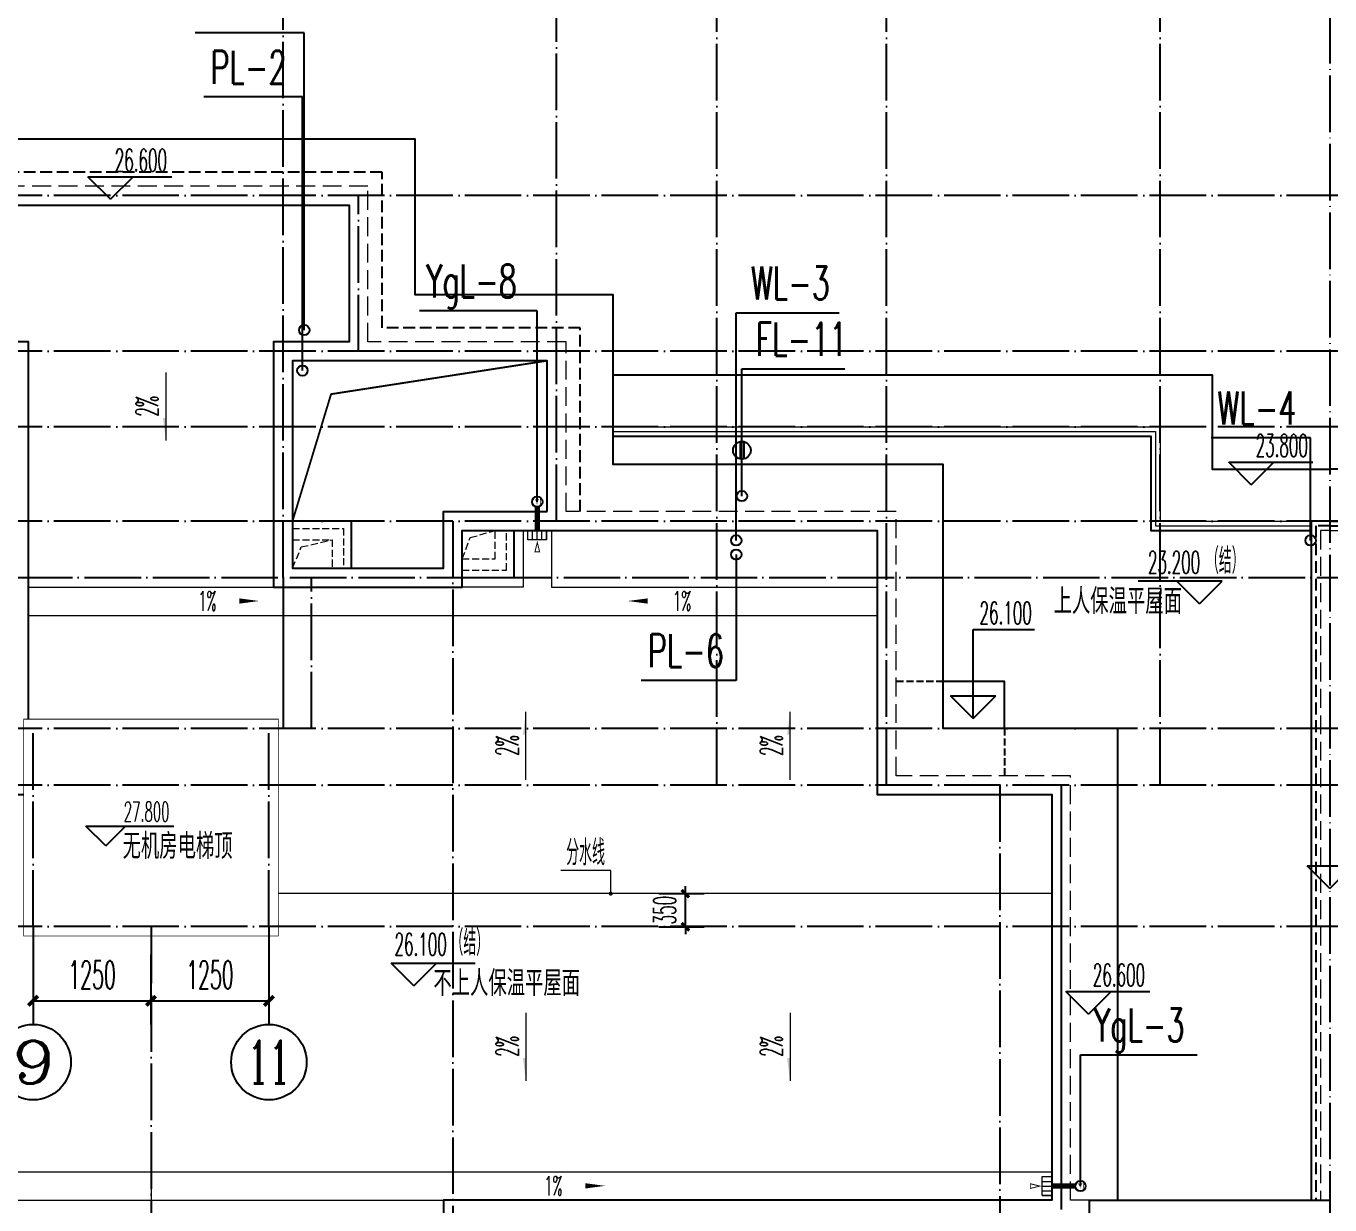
# Model space of a CAD drawing. Extents: x 27938 to 1507990, y 110129 to 923079.
# Drawn here: x 839092 to 852917, y 211257 to 223755 of the extents above; entities that cross this region are included whole.
import ezdxf
from ezdxf.enums import TextEntityAlignment as Align

# ---------------------------------------------------------------- set-up
doc = ezdxf.new("R2010")
doc.units = 0
doc.header["$LTSCALE"] = 1000
doc.header["$MEASUREMENT"] = 0
for name, pattern in [('#P_--_20B1_001_t3$0$DASH', [0.35, 0.25, -0.1]), ('$1$DASH', [0.35, 0.25, -0.1]), ('__DASH', [0.35, 0.25, -0.1]), ('DASH', [0.35, 0.25, -0.1]), ('DOTE', [2.42, 2, -0.2, 0.02, -0.2]), ('HIDDEN', [0.375, 0.25, -0.125])]:
    doc.linetypes.add(name, pattern=pattern)
for name, color, linetype in [('$RECOVER_210609100354-0', 7, 'Continuous'), ('----建筑底图', 8, 'Continuous'), ('AXIS', 3, 'Continuous'), ('AXIS_TEXT', 7, 'Continuous'), ('DIM_ELEV', 3, 'Continuous'), ('DIM_废水', 31, 'Continuous'), ('DIM_污水', 2, 'Continuous'), ('DIM_管井排水', 5, 'Continuous'), ('DIM_雨水', 4, 'Continuous'), ('DIM_餐饮排水', 31, 'Continuous'), ('DOTE', 1, 'Continuous'), ('EQUIP_雨水斗', 7, 'Continuous'), ('PIPE-雨水', 4, 'TG_Y'), ('PUB_TEXT', 4, 'Continuous'), ('ROOF', 4, 'Continuous'), ('STAIR', 2, 'Continuous'), ('VPIPE-凝结', 150, 'N'), ('VPIPE-废水', 31, 'Continuous'), ('VPIPE-污水', 2, 'W'), ('VPIPE-管井排水', 210, 'GF'), ('VPIPE-雨水', 4, 'Y'), ('VPIPE-餐饮排水', 41, 'P'), ('看线', 251, 'Continuous')]:
    doc.layers.add(name, color=color, linetype=linetype)
for name, color, linetype, lineweight in [('平面-分水线', 214, 'Continuous', 15), ('平面-排水沟', 86, 'Continuous', 15), ('平面-栏杆', 135, 'Continuous', 15), ('平面-看线', 45, 'Continuous', 15), ('线脚', 6, 'Continuous', 15)]:
    doc.layers.add(name, color=color, linetype=linetype, lineweight=lineweight)
doc.styles.add('_TCH_AXIS', font='COMPLEX', dxfattribs={"bigfont": 'GBCBIG'})
doc.styles.add('_TCH_DIM', font='SIMPLEX.shx', dxfattribs={"width": 0.7, "bigfont": 'GBCBIG.shx'})
doc.styles.add('_TCH_DIM_T3', font='SIMPLEX.shx', dxfattribs={"width": 0.494118, "bigfont": 'GBCBIG.shx'})
doc.styles.add('_TWT_SERIAL', font='SIMPLEX', dxfattribs={"width": 0.8, "height": 3.5, "bigfont": 'HZTXT'})
doc.styles.add('COMPLEX', font='COMPLEX')
doc.styles.add('DIM_FONT_T3', font='SIMPLEX', dxfattribs={"width": 0.705882, "bigfont": 'GBCBIG'})
doc.styles.get("Standard").update_dxf_attribs({"font": 'gbenor.shx', "bigfont": 'gbcbig.shx'})
doc.styles.add('TG_LINETYPE', font='SIMPLEX', dxfattribs={"width": 0.8, "height": 3, "bigfont": 'HZTXT'})
doc.linetypes.add('GF', pattern='A,3,-0.2,["GF",Standard,S=0.25,R=0,X=-0.1,Y=-0.115],-0.35', length=3.55)
doc.linetypes.add('N', pattern='A,3,-0.2,["N",Standard,S=0.25,R=0,X=-0.1,Y=-0.115],-0.2', length=3.4)
doc.linetypes.add('P', pattern='A,3,-0.2,["P",Standard,S=0.25,R=0,X=-0.1,Y=-0.115],-0.2', length=3.4)
doc.linetypes.add('TG_Y', pattern='A,2,-0.229,["Y",TG_LINETYPE,S=0.1,R=0,X=-0.229,Y=-0.15],0', length=2.229)
doc.linetypes.add('W', pattern='A,3,-0.2,["W",Standard,S=0.25,R=0,X=-0.1,Y=-0.115],-0.2', length=3.4)
doc.linetypes.add('Y', pattern='A,3,-0.2,["Y",Standard,S=0.25,R=0,X=-0.1,Y=-0.115],-0.2', length=3.4)
doc.dimstyles.new('_TCH_ARCH&&100', dxfattribs={"dimtxt": 297.5, "dimasz": 100, "dimexe": 250, "dimexo": 300, "dimgap": 126.25, "dimtad": 1, "dimdec": 0, "dimzin": 0, "dimdsep": 46, "dimtxsty": '_TCH_DIM_T3', "dimblk": 'ARCHTICK', "dimcen": 0.09, "dimclrt": 4, "dimazin": 2, "dimtfac": 1, "dimtdec": 0, "dimtix": 1, "dimtmove": 2, "dimatfit": 3, "dimfxl": 100, "dimtolj": 1, "dimtzin": 0, "dimarcsym": 0})
doc.dimstyles.new('_TCH_ARCH&&80', dxfattribs={"dimtxt": 238, "dimasz": 80, "dimexe": 200, "dimexo": 240, "dimgap": 101, "dimtad": 1, "dimdec": 0, "dimzin": 0, "dimdsep": 46, "dimtxsty": '_TCH_DIM_T3', "dimblk": 'ARCHTICK', "dimcen": 0.09, "dimclrt": 4, "dimazin": 2, "dimtfac": 1, "dimtdec": 0, "dimtix": 1, "dimtmove": 2, "dimatfit": 3, "dimfxl": 100, "dimtolj": 1, "dimtzin": 0, "dimarcsym": 0})

# ---------------------------------------------------------------- blocks, each defined once
blk = doc.blocks.new('DFSFSF')
at = {"layer": '平面-分水线'}
for p, q in [((697142, 775568), (697142, 775668)), ((697342, 775668), (697143, 775668)), ((697193, 775568), (697193, 775668)), ((697243, 775568), (697243, 775668)), ((697292, 775568), (697292, 775668)), ((697342, 775668), (697342, 775568)), ((697342, 775568), (697342, 775668)), ((697342, 775568), (697143, 775568))]:
    blk.add_line(p, q, dxfattribs=at)
blk = doc.blocks.new('DFGDGDGD')
at = {"layer": '平面-分水线', "const_width": 10}
blk.add_lwpolyline([(697268, 775441), (697243, 775541), (697218, 775441)], close=True, dxfattribs=at)
blk.add_blockref('DFSFSF', (0, 0))
blk = doc.blocks.new('GFGDGDR')
blk.add_lwpolyline([(434617, 218508), (435237, 218508), (435237, 218008)])
at = {"layer": '线脚', "color": 150, "linetype": '$1$DASH', "ltscale": 0.3}
for points in [[(434617, 218428), (435157, 218428), (435157, 218008)], [(434617, 218008), (434710, 218232), (435037, 218308)]]:
    blk.add_lwpolyline(points, dxfattribs=at)
blk.add_lwpolyline([(435037, 218008), (434617, 218008), (434617, 218308), (435037, 218308)], close=True, dxfattribs=at)
blk = doc.blocks.new('GDFGDGR')
blk.add_lwpolyline([(436416, 217907), (436967, 217907), (436967, 218407)])
at = {"layer": '线脚', "color": 150, "linetype": '$1$DASH', "ltscale": 0.3}
blk.add_lwpolyline([(436767, 218407), (436416, 218407), (436416, 218107), (436767, 218107)], close=True, dxfattribs=at)
for points in [[(436416, 217987), (436887, 217987), (436887, 218407)], [(436416, 218107), (436502, 218331), (436767, 218407)]]:
    blk.add_lwpolyline(points, dxfattribs=at)
blk = doc.blocks.new('_ArchTick')
at = {"color": 0, "linetype": 'ByBlock', "const_width": 0.4}
blk.add_lwpolyline([(-0.5, -0.5), (0.5, 0.5)], dxfattribs=at)
blk = doc.blocks.new('*D1327')
at = {"layer": 'Defpoints', "color": 0}
for p in [(31947, -24050), (32469, -24050), (31947, -24400)]:
    blk.add_point(p, dxfattribs=at)
at = {"layer": '平面-排水沟', "color": 0, "lineweight": -2}
for p, q in [((32187, -24050), (32669, -24050)), ((32469, -24050), (32469, -23970)), ((32469, -24400), (32469, -24050)), ((32187, -24400), (32669, -24400)), ((32469, -24400), (32469, -24480))]:
    blk.add_line(p, q, dxfattribs=at)
at = {"layer": '平面-排水沟', "color": 0, "lineweight": -2, "xscale": 80, "yscale": 80, "zscale": 80}
for p, rotation in [((32469, -24050), 270), ((32469, -24400), 90)]:
    blk.add_blockref('_ArchTick', p, dxfattribs=dict(at, rotation=rotation))
at = {"layer": '平面-排水沟', "color": 4, "insert": (32249, -24225), "char_height": 238, "attachment_point": 5, "rotation": 90, "style": '_TCH_DIM_T3'}
blk.add_mtext('\\A1;350', dxfattribs=at)
blk = doc.blocks.new('*D1330')
at = {"layer": 'AXIS', "color": 0, "lineweight": -2}
for p, q in [((25552, -24700), (25552, -25436)), ((26802, -24700), (26802, -25436)), ((25552, -25186), (26802, -25186))]:
    blk.add_line(p, q, dxfattribs=at)
at = {"layer": 'Defpoints', "color": 0}
for p in [(25552, -24400), (26802, -24400), (26802, -25186)]:
    blk.add_point(p, dxfattribs=at)
at = {"layer": 'AXIS', "color": 0, "lineweight": -2, "xscale": 100, "yscale": 100, "zscale": 100, "rotation": 180}
blk.add_blockref('_ArchTick', (25552, -25186), dxfattribs=at)
at = {"layer": 'AXIS', "color": 0, "lineweight": -2, "xscale": 100, "yscale": 100, "zscale": 100}
blk.add_blockref('_ArchTick', (26802, -25186), dxfattribs=at)
at = {"layer": 'AXIS', "color": 4, "insert": (26177, -24911), "char_height": 297.5, "attachment_point": 5, "style": '_TCH_DIM_T3'}
blk.add_mtext('\\A1;1250', dxfattribs=at)
blk = doc.blocks.new('*D1331')
at = {"layer": 'AXIS', "color": 0, "lineweight": -2}
for p, q in [((26802, -24700), (26802, -25436)), ((28052, -24700), (28052, -25436)), ((26802, -25186), (28052, -25186))]:
    blk.add_line(p, q, dxfattribs=at)
at = {"layer": 'Defpoints', "color": 0}
for p in [(26802, -24400), (28052, -24400), (28052, -25186)]:
    blk.add_point(p, dxfattribs=at)
at = {"layer": 'AXIS', "color": 0, "lineweight": -2, "xscale": 100, "yscale": 100, "zscale": 100, "rotation": 180}
blk.add_blockref('_ArchTick', (26802, -25186), dxfattribs=at)
at = {"layer": 'AXIS', "color": 0, "lineweight": -2, "xscale": 100, "yscale": 100, "zscale": 100}
blk.add_blockref('_ArchTick', (28052, -25186), dxfattribs=at)
at = {"layer": 'AXIS', "color": 4, "insert": (27427, -24911), "char_height": 297.5, "attachment_point": 5, "style": '_TCH_DIM_T3'}
blk.add_mtext('\\A1;1250', dxfattribs=at)
blk = doc.blocks.new('_AXISO')
at = {"color": 0}
blk.add_circle((0, 0), 0.5, dxfattribs=at)
at = {"layer": 'AXIS_TEXT', "color": 0, "style": 'COMPLEX', "width": 1.041667}
blk.add_attdef('A', text='', height=0.56, dxfattribs=at).set_placement((-0.25, -0.28), (0.25, -0.28), align=Align.FIT)
blk = doc.blocks.new('$TwtSys$00000139')
at = {"color": 7}
for p, q in [((-19, 92, 0), (-19, -92, 0)), ((19, 92, 0), (19, -92, 0))]:
    blk.add_line(p, q, dxfattribs=at)
blk.add_circle((0, 0, 0), 93.8)
blk = doc.blocks.new('A$C7FBD0C6F')
at = {"layer": '平面-排水沟'}
for points in [[(26959.9, -19246.4), (26959.9, -19006.4), (26927.9, -19006.4)], [(30777, -22123.7), (30777, -22363.7), (30745, -22363.7)], [(33578.5, -22123.7), (33578.5, -22363.7), (33546.5, -22363.7)], [(30777, -26033.3), (30777, -25793.3), (30745, -25793.3)], [(33578.5, -26033.3), (33578.5, -25793.3), (33546.5, -25793.3)]]:
    blk.add_hatch(color=8, dxfattribs=at).paths.add_polyline_path(points)
at = {"layer": '$RECOVER_210609100354-0', "color": 8, "const_width": 8}
blk.add_lwpolyline([(25452.5, -22199.8), (28152.5, -22199.8), (28152.5, -24499.8), (25452.5, -24499.8)], close=True, dxfattribs=at)
at = {"color": 8, "const_width": 20}
blk.add_lwpolyline([(28302.5, -20099.8), (28711.4, -18754.3), (31002.5, -18399.8)], dxfattribs=at)
at = {"layer": 'AXIS', "color": 8}
for p, q in [((25552.5, -24399.8), (25552.5, -25436.1)), ((28052.5, -24399.8), (28052.5, -25436.1))]:
    blk.add_line(p, q, dxfattribs=at)
at = {"layer": 'DIM_ELEV', "color": 8}
for p, q in [((26372, -16688.8), (26132, -16448.8)), ((26132, -16448.8), (27024.2, -16448.8)), ((26372, -16688.8), (26612, -16448.8)), ((38468.9, -19714.2), (38228.9, -19474.2)), ((38228.9, -19474.2), (39121.1, -19474.2)), ((38468.9, -19714.2), (38708.9, -19474.2)), ((38160.9, -20736.9), (37268.7, -20736.9)), ((37920.9, -20976.9), (37680.9, -20736.9)), ((37920.9, -20976.9), (38160.9, -20736.9)), ((35518.8, -22191.8), (35518.8, -21248.4)), ((35518.8, -21248.4), (36171.1, -21248.4)), ((35518.8, -22191.8), (35278.8, -21951.8)), ((35278.8, -21951.8), (35758.8, -21951.8)), ((35518.8, -22191.8), (35758.8, -21951.8)), ((26322.6, -23542.7), (26112.6, -23332.7)), ((26112.6, -23332.7), (27043.5, -23332.7)), ((26322.6, -23542.7), (26532.6, -23332.7)), ((39302.5, -23994.3), (39062.5, -23754.3)), ((39062.5, -23754.3), (39954.7, -23754.3)), ((39302.5, -23994.3), (39542.5, -23754.3)), ((29588.3, -25025.8), (29348.3, -24785.8)), ((29348.3, -24785.8), (30240.6, -24785.8)), ((29588.3, -25025.8), (29828.3, -24785.8)), ((36742.4, -25327.3), (36502.4, -25087.3)), ((36502.4, -25087.3), (37394.6, -25087.3)), ((36742.4, -25327.3), (36982.4, -25087.3))]:
    blk.add_line(p, q, dxfattribs=at)
at = {"layer": 'DOTE', "color": 169, "linetype": 'DOTE', "ltscale": 0.3}
for p, q in [((28202.5, -20699.5), (28202.5, -14649.8)), ((31102.5, -20099.8), (31102.5, -14649.8)), ((32802.5, -22899.8), (32802.5, -14649.8)), ((34602.5, -22899.8), (34602.5, -14649.8)), ((37502.5, -22899.8), (37502.5, -14649.8)), ((39302.5, -14649.8), (39302.5, -31199.8)), ((66302.5, -16649.8), (12302.5, -16649.8)), ((29002.5, -18299.8), (29002.5, -16649.8)), ((66302.5, -18299.8), (12302.5, -18299.8)), ((66302.5, -19099.8), (12302.5, -19099.8)), ((66302.5, -20099.8), (12302.5, -20099.8)), ((30002.2, -20099.8), (30002.5, -31199.8)), ((12302.5, -20699.5), (66302.5, -20699.5)), ((28502.5, -22299.8), (28502.5, -20699.8)), ((66302.5, -22299.8), (12302.5, -22299.8)), ((25552.5, -24399.8), (25552.5, -22299.8)), ((28052.5, -24399.8), (28052.5, -22299.8)), ((66302.5, -22899.8), (12302.5, -22899.8)), ((35802.5, -22899.8), (35802.5, -31199.8)), ((66302.5, -24399.8), (12302.5, -24399.8)), ((26802.5, -24399.8), (26802.5, -31199.8))]:
    blk.add_line(p, q, dxfattribs=at)
at = {"layer": 'DOTE', "color": 169, "ltscale": 0.2}
for p, q in [((28202.5, -20699.5), (28202.5, -22299.8)), ((36452.5, -22899.8), (36452.5, -27399.8))]:
    blk.add_line(p, q, dxfattribs=at)
at = {"layer": 'ROOF', "color": 8, "ltscale": 0.8}
for points in [[(37052.5, -27299.8), (37052.5, -22299.8), (35202.5, -22299.8), (35202.5, -19499.8), (31702.5, -19499.8), (31702.5, -17699.8), (29602.5, -17699.8), (29602.5, -16049.8), (24002.5, -16049.8), (24002.5, -17699.8), (21902.5, -17699.8), (21902.5, -19499.8), (18402.5, -19499.8), (18402.5, -21799.8), (17702.5, -21799.8)], [(24702.5, -18199.8), (24702.5, -16749.8), (28902.5, -16749.8), (28902.5, -18199.8), (28102.5, -18199.8), (28102.5, -20799.5), (30102.3, -20799.5), (30102.3, -20199.8), (34502.5, -20199.8), (34502.5, -22999.8), (36352.5, -22999.8), (36352.5, -27299.7), (29902.4, -27299.9), (29902.4, -29099.8), (23702.5, -29099.8), (23702.5, -27299.9), (17902.5, -27299.7), (17902.5, -22999.8), (19102.5, -22999.8), (19102.5, -20199.8), (20702.5, -20199.8), (20702.5, -22999.8), (25452.5, -22999.8)], [(25502.5, -22199.8), (25502.5, -18199.8), (24702.5, -18199.8)], [(31702.5, -18549.8), (38052.5, -18549.8), (38052.5, -19549.8), (39302.5, -19549.8)], [(46902.5, -18549.8), (40552.5, -18549.8), (40552.5, -19549.8), (39302.5, -19549.8)], [(31702.5, -19199.8), (37402.5, -19199.8), (37402.5, -20199.8), (39102.5, -20199.8)], [(17702.5, -29299.8), (36752.5, -29299.8), (36752.5, -27299.8), (37052.5, -27299.8)], [(37052.5, -27299.8), (39302.5, -27299.8)]]:
    blk.add_lwpolyline(points, dxfattribs=at)
blk.add_lwpolyline([(31002.5, -19999.8), (31002.5, -18399.8), (28302.5, -18399.8), (28302.5, -20599.3), (29902.5, -20599.3), (29902.5, -19999.8)], close=True, dxfattribs=at)
at = {"layer": 'STAIR', "color": 8, "linetype": '__DASH', "ltscale": 0.3}
for p, q in [((35202.5, -21799.8), (34702.5, -21799.8)), ((35852.5, -22299.8), (35852.5, -22799.8))]:
    blk.add_line(p, q, dxfattribs=at)
at = {"layer": 'STAIR', "color": 8}
blk.add_lwpolyline([(35852.5, -22299.8), (35852.5, -21799.8), (35202.5, -21799.8)], dxfattribs=at)
at = {"layer": 'VPIPE-凝结', "color": 8}
for p, q in [((30897.5, -20199.8), (30897.5, -19949.8)), ((36352.5, -27149.7), (36602.5, -27149.7))]:
    blk.add_line(p, q, dxfattribs=at)
at = {"layer": 'VPIPE-雨水', "color": 8}
for centre in [(30897.5, -19894.8), (36657.5, -27149.7)]:
    blk.add_circle(centre, 55, dxfattribs=at)
at = {"layer": '平面-排水沟', "color": 8}
for p, q in [((30747.5, -20199.8), (30747.5, -20799.5)), ((31047.5, -20199.8), (31047.5, -20799.5)), ((25502.5, -20799.5), (28102.5, -20799.5)), ((30747.5, -20799.5), (30102.3, -20799.5)), ((31047.5, -20799.5), (34502.5, -20799.5)), ((25502.5, -21099.5), (34502.5, -21099.5)), ((31676.4, -23805), (31148.3, -23805)), ((31676.4, -24049.6), (31676.4, -23805)), ((36352.5, -24049.6), (28152.5, -24049.6)), ((17902.5, -26999.7), (36352.5, -26999.7)), ((26802.5, -26999.7), (26802.5, -27299.7)), ((23702.5, -27299.7), (29902.4, -27299.9))]:
    blk.add_line(p, q, dxfattribs=at)
for points in [[(26959.9, -18526.3), (26959.9, -19246.4)], [(30777, -22843.8), (30777, -22123.7)], [(33578.5, -22843.8), (33578.5, -22123.7)], [(30777, -25313.2), (30777, -26033.3)], [(33578.5, -25313.2), (33578.5, -26033.3)]]:
    blk.add_lwpolyline(points, dxfattribs=at)
for points in [[(27539.7, -20947.4, 0, 0, 0), (27947.6, -20947.4, 0, 56, 0), (27737.6, -20947.4, 0, 0, 0)], [(32266.8, -20947.4, 0, 0, 0), (31858.9, -20947.4, 0, 56, 0), (32068.9, -20947.4, 0, 0, 0)], [(31208, -27147.6, 0, 0, 0), (31615.8, -27147.6, 0, 56, 0), (31405.8, -27147.6, 0, 0, 0)]]:
    blk.add_lwpolyline(points, format="xyseb", dxfattribs=at)
at = {"layer": '平面-排水沟', "color": 8, "const_width": 21.3}
blk.add_lwpolyline([(31676.4, -24060.3, 1), (31676.4, -24039, 1)], format="xyb", close=True, dxfattribs=at)
at = {"layer": '平面-栏杆', "color": 8}
for points in [[(31702.5, -19099.8), (37502.5, -19099.8), (37502.5, -20099.8), (39102.5, -20099.8)], [(31702.5, -19149.8), (37452.5, -19149.8), (37452.5, -20149.8), (39102.5, -20149.8)]]:
    blk.add_lwpolyline(points, dxfattribs=at)
at = {"layer": '平面-看线', "color": 8, "linetype": 'DASH', "ltscale": 0.8}
for points in [[(36752.5, -27299.8), (36552.5, -27299.8), (36552.5, -22799.8), (34702.5, -22799.8), (34702.5, -19999.8), (31202.5, -19999.8), (31202.5, -18199.8), (29102.5, -18199.8), (29102.5, -16549.8), (24502.5, -16549.8), (24502.5, -18199.8), (22402.5, -18199.8), (22402.5, -19999.8), (18902.5, -19999.8), (18902.5, -21899.8)], [(39302.5, -20199.8), (39202.5, -20199.8), (39202.5, -27299.8)], [(39302.5, -20199.8), (39402.5, -20199.8), (39402.5, -27299.8)]]:
    blk.add_lwpolyline(points, dxfattribs=at)
at = {"layer": '看线', "color": 8, "linetype": '#P_--_20B1_001_t3$0$DASH', "ltscale": 0.5}
blk.add_lwpolyline([(31352.5, -19999.8), (31352.5, -18049.8), (29252.5, -18049.8), (29252.5, -16399.8), (24352.5, -16399.8), (24352.5, -18049.8), (22252.5, -18049.8), (22252.5, -19999.8)], dxfattribs=at)
at = {"layer": '看线', "color": 8}
for points in [[(39302.5, -20099.8), (39102.5, -20099.8), (39102.5, -27299.8)], [(39302.5, -20099.8), (39502.5, -20099.8), (39502.5, -27299.8)]]:
    blk.add_lwpolyline(points, dxfattribs=at)
at = {"layer": '看线', "color": 8, "linetype": 'HIDDEN', "ltscale": 0.5}
for points in [[(39302.5, -20149.8), (39152.5, -20149.8), (39152.5, -27299.8)], [(39302.5, -20149.8), (39452.5, -20149.8), (39452.5, -27299.8)]]:
    blk.add_lwpolyline(points, dxfattribs=at)
at = {"color": 8}
for name, p in [('GFGDGDR', (-406314.1, -238606.8)), ('GDFGDGR', (-406314.1, -238606.8)), ('DFGDGDGD', (-666345, -795867.4))]:
    blk.add_blockref(name, p, dxfattribs=at)
at = {"color": 8, "rotation": 270}
blk.add_blockref('DFGDGDGD', (-739315.1, 670092.8), dxfattribs=at)
at = {"layer": 'AXIS', "color": 8}
ref = blk.add_blockref('_AXISO', (25552.5, -25836.1), dxfattribs=dict(at, xscale=800, yscale=800, zscale=800))
ref.add_attrib('A', '9', dxfattribs={"layer": 'AXIS_TEXT', "color": 8, "ltscale": 0.5, "height": 452.5, "style": '_TCH_AXIS', "width": 1.5}).set_placement((25326.2, -26062.3), (25778.7, -26062.3), align=Align.FIT)
ref = blk.add_blockref('_AXISO', (28052.5, -25836.1), dxfattribs=dict(at, xscale=800, yscale=800, zscale=800))
ref.add_attrib('A', '11', dxfattribs={"layer": 'AXIS_TEXT', "color": 8, "ltscale": 0.5, "height": 452.55, "style": '_TCH_AXIS', "width": 0.875}).set_placement((27826.2, -26062.3), (28278.7, -26062.3), align=Align.FIT)
at = {"layer": 'DIM_ELEV', "color": 7, "style": '_TCH_DIM', "width": 0.494118}
for s, height, p in [('26.600', 238, (26417.8, -16392.8)), ('23.800', 238, (38514.7, -19418.2)), ('26.100', 238, (35587.1, -21192.4)), ('27.800', 208.25, (26512.9, -23283.7)), ('26.600', 238, (36788.2, -25031.3))]:
    blk.add_text(s, height=height, dxfattribs=at).set_placement(p)
at = {"layer": 'DIM_ELEV', "color": 8, "style": '_TCH_DIM'}
for s, height, width, p in [('23.200', 238, 0.494118, (37372.9, -20656.8)), ('（结）', 270.07, 0.7, (37988.9, -20656.8)), ('26.100', 238, 0.494118, (29384.4, -24705.7)), ('（结）', 270.07, 0.7, (29978, -24705.7))]:
    blk.add_text(s, height=height, dxfattribs=dict(at, width=width)).set_placement(p)
at = {"layer": 'PUB_TEXT', "color": 8}
for s, height, p in [('YL', 56, (30867.1, -19922.8)), ('上人保温平屋面', 270.07, (36372.5, -21086.2)), ('无机房电梯顶', 270.07, (26500.6, -23682)), ('不上人保温平屋面', 270.07, (29796.3, -25135.1)), ('YL', 56, (36627.1, -27177.7))]:
    blk.add_text(s, height=height, dxfattribs=at).set_placement(p)
at = {"layer": '平面-排水沟', "color": 7, "style": '_TCH_DIM', "width": 0.494118}
for rotation, p in [(90.0006, (26879.8, -18992.7)), (90.0006, (30697, -22590.2)), (90.0006, (33498.5, -22590.2)), (89.9994, (30697, -25779.7)), (89.9994, (33498.5, -25779.7))]:
    blk.add_text('2%', height=238, rotation=rotation, dxfattribs=at).set_placement(p)
at = {"layer": '平面-排水沟', "color": 7}
for s, height, style, width, p in [('1%', 208.25, '_TCH_DIM', 0.494118, (27303.1, -21051.5)), ('1%', 208.25, '_TCH_DIM', 0.494118, (32336.8, -21051.5)), ('分水线', 270.07, 'DIM_FONT_T3', 0.705882, (31204.3, -23749)), ('1%', 208.25, '_TCH_DIM', 0.494118, (30971.3, -27251.7))]:
    blk.add_text(s, height=height, dxfattribs=dict(at, style=style, width=width)).set_placement(p)
at = {"layer": 'AXIS', "color": 8}
for p1, p2, picture, middle in [((25552.5, -24399.8), (26802.5, -24399.8), '*D1330', (26177.5, -24911.1)), ((26802.5, -24399.8), (28052.5, -24399.8), '*D1331', (27427.5, -24911.1))]:
    dim = blk.add_aligned_dim(p1=p1, p2=p2, distance=-786.3, dimstyle='_TCH_ARCH&&100', dxfattribs=at)
    dim.commit()
    dim.dimension.update_dxf_attribs({"geometry": picture, "text_midpoint": middle})
at = {"layer": '平面-排水沟', "color": 8}
dim = blk.add_aligned_dim(p1=(31947.4, -24399.8), p2=(31947.4, -24049.6), distance=-522, dimstyle='_TCH_ARCH&&80', dxfattribs=at)
dim.commit()
dim.dimension.update_dxf_attribs({"geometry": '*D1327', "text_midpoint": (32249.4, -24224.7)})

msp = doc.modelspace()

# ---------------------------------------------------------------- block references
at = {"layer": '----建筑底图', "ltscale": 0.5}
msp.add_blockref('A$C7FBD0C6F', (813614.1, 238606.8), dxfattribs=at)

# ---------------------------------------------------------------- next in the draw order: linework, layer by layer
at = {"layer": 'DIM_废水'}
for p, q in [((846681.6, 218772), (846681.6, 220120.4)), ((846681.6, 220120.4), (847774.6, 220120.4))]:
    msp.add_line(p, q, dxfattribs=at)
at = {"layer": 'DIM_污水'}
for p, q in [((846621.8, 218302), (846621.8, 220715.2)), ((846621.8, 220715.2), (847713, 220715.2)), ((852711.5, 219389.6), (851656.2, 219389.6)), ((852711.5, 218302), (852711.5, 219389.6))]:
    msp.add_line(p, q, dxfattribs=at)
at = {"layer": 'DIM_管井排水'}
for p, q in [((842041.6, 223684.6), (840885.5, 223684.6)), ((842041.6, 220532), (842041.6, 223684.6))]:
    msp.add_line(p, q, dxfattribs=at)
at = {"layer": 'DIM_雨水'}
for p, q in [((844511.6, 220735.4), (843264.1, 220735.4)), ((844511.6, 218712), (844511.6, 220735.4)), ((850271.6, 211457.1), (850271.6, 212848.7)), ((850271.6, 212848.7), (851509.4, 212848.7))]:
    msp.add_line(p, q, dxfattribs=at)
at = {"layer": 'DIM_餐饮排水'}
for p, q in [((842021.8, 223003.6), (840976.4, 223003.6)), ((842021.8, 220102), (842021.8, 223003.6)), ((846621.7, 218152), (846621.7, 216816.6)), ((846621.7, 216816.6), (845614.8, 216816.6))]:
    msp.add_line(p, q, dxfattribs=at)
at = {"layer": 'PIPE-雨水', "ltscale": 0.5, "const_width": 55}
for points in [[(844511.6, 218407), (844511.6, 218657)], [(849966.6, 211457.1), (850216.6, 211457.1)]]:
    msp.add_lwpolyline(points, dxfattribs=at)
at = {"layer": 'VPIPE-废水'}
msp.add_circle((846681.6, 218772), 55, dxfattribs=at)
at = {"layer": 'VPIPE-污水'}
for centre in [(846621.8, 218302), (852711.5, 218302)]:
    msp.add_circle(centre, 55, dxfattribs=at)
at = {"layer": 'VPIPE-管井排水'}
msp.add_circle((842041.6, 220532), 55, dxfattribs=at)
at = {"layer": 'VPIPE-雨水'}
for centre in [(844511.6, 218712), (850271.6, 211457.1)]:
    msp.add_circle(centre, 55, dxfattribs=at)
at = {"layer": 'VPIPE-餐饮排水'}
for centre in [(842021.8, 220102), (846621.7, 218152)]:
    msp.add_circle(centre, 55, dxfattribs=at)

# ---------------------------------------------------------------- next in the draw order: block references
at = {"layer": 'EQUIP_雨水斗'}
msp.add_blockref('$TwtSys$00000139', (846681.6, 219257), dxfattribs=at)

# ---------------------------------------------------------------- next in the draw order: texts
at = {"layer": 'DIM_废水', "color": 7, "style": '_TWT_SERIAL', "width": 0.64}
msp.add_text('FL-11', height=350, dxfattribs=at).set_placement((846830, 220260.4))
at = {"layer": 'DIM_污水', "color": 7, "style": '_TWT_SERIAL', "width": 0.64}
for s, p in [('WL-3', (846779, 220855.2)), ('WL-4', (851726.2, 219529.6))]:
    msp.add_text(s, height=350, dxfattribs=at).set_placement(p)
at = {"layer": 'DIM_雨水', "color": 7, "style": '_TWT_SERIAL', "width": 0.64}
for s, p in [('YgL-8', (843334.1, 220875.4)), ('YgL-3', (850415.4, 212988.7))]:
    msp.add_text(s, height=350, dxfattribs=at).set_placement(p)
at = {"layer": 'DIM_餐饮排水', "color": 7, "style": '_TWT_SERIAL', "width": 0.64}
for s, p in [('PL-2', (841046.4, 223143.6)), ('PL-6', (845684.8, 216956.6))]:
    msp.add_text(s, height=350, dxfattribs=at).set_placement(p)

doc.saveas('drawing.dxf')
